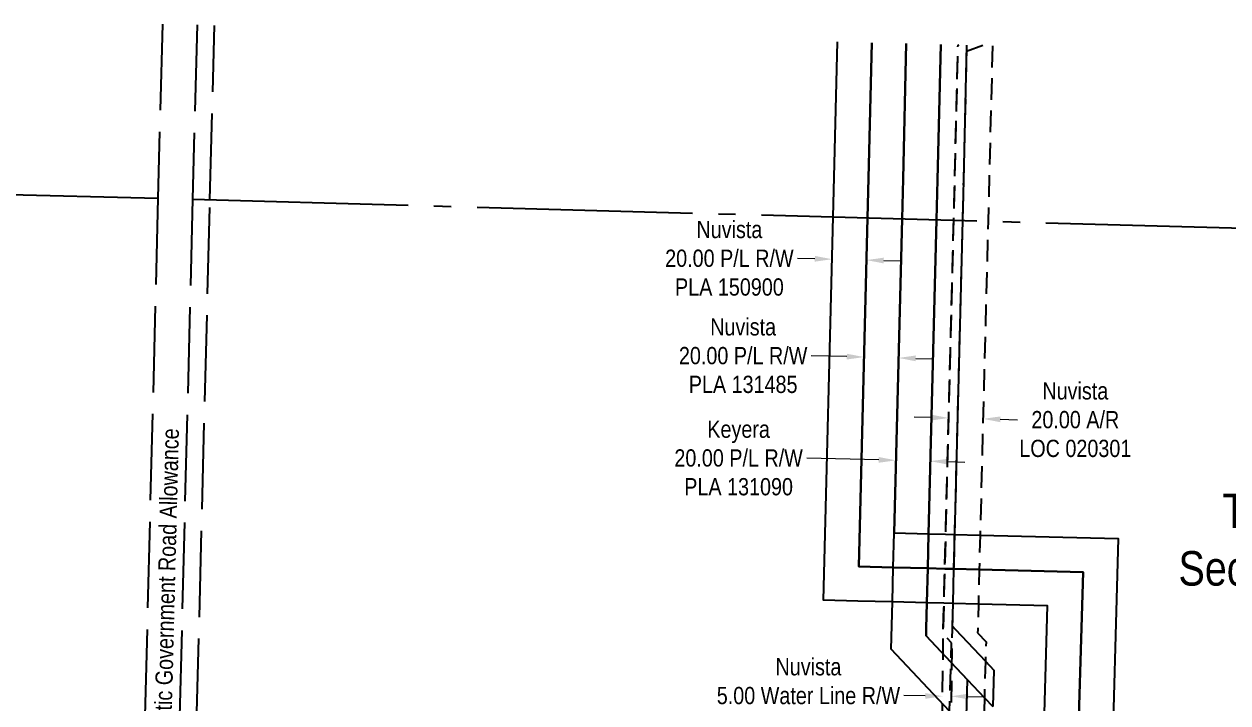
# Model space of a CAD drawing. Extents: x 383425 to 391668, y 6055101 to 6059545.
# Drawn here: x 385082 to 385781, y 6059109 to 6059502 of the extents above; entities that cross this region are included whole.
import ezdxf
from ezdxf.enums import TextEntityAlignment as Align

# ---------------------------------------------------------------- set-up
doc = ezdxf.new("R2010")
doc.units = 0
doc.header["$LTSCALE"] = 5
doc.header["$PDMODE"] = 35
doc.header["$PDSIZE"] = 20
for name, pattern in [('foc-ACCESSROAD', [3.75, 2.5, -1.25]), ('foc-QUARTERLINE', [33, 25, -3, 2, -3]), ('foc-UNSURVEYED', [12.5, 10, -2.5])]:
    doc.linetypes.add(name, pattern=pattern)
doc.layers.get('Defpoints').update_dxf_attribs({"color": 9})
for name, color, linetype in [('C-AR', 13, 'foc-ACCESSROAD'), ('C-RW', 13, 'Continuous'), ('C-SYMBOL', 7, 'Continuous'), ('F-RW', 190, 'Continuous'), ('L-QSEC', 8, 'foc-QUARTERLINE'), ('L-ROAD-T', 7, 'Continuous'), ('L-USEC', 7, 'foc-UNSURVEYED')]:
    doc.layers.add(name, color=color, linetype=linetype)
for name, color, linetype, lineweight in [('C-AR-T', 13, 'Continuous', 9), ('C-RW-T', 13, 'Continuous', 9), ('F-RW-T', 190, 'Continuous', 9)]:
    doc.layers.add(name, color=color, linetype=linetype, lineweight=lineweight)
doc.styles.add('175L', font='ARIALN.TTF', dxfattribs={"height": 20})
doc.styles.add('80CG', font='ARIALN.TTF', dxfattribs={"height": 10})
doc.styles.add('80L', font='ARIALN.TTF', dxfattribs={"height": 10})
doc.dimstyles.new('Compass 5 000', dxfattribs={"dimscale": 5, "dimtxt": 9, "dimasz": 2, "dimexe": 0.2, "dimexo": 0.0625, "dimgap": 0.5, "dimtad": 0, "dimtih": 1, "dimtoh": 1, "dimzin": 0, "dimdsep": 46, "dimtxsty": '80CG', "dimcen": 0.1, "dimse1": 1, "dimse2": 1, "dimclrd": 256, "dimclrt": 256, "dimaunit": 1, "dimadec": 4, "dimazin": 0, "dimtfac": 0.06, "dimtofl": 0, "dimtmove": 0, "dimatfit": 1, "dimfxl": 0.2, "dimtolj": 1, "dimtzin": 0, "dimlwd": -1, "dimarcsym": 0})

# ---------------------------------------------------------------- blocks, each defined once
blk = doc.blocks.new('*D70')
at = {"layer": 'C-AR-T', "transparency": 16777216}
for p, q in [((385608.59, 6059274.36), (385598.59, 6059274.61)), ((385648.52, 6059273.34), (385658.51, 6059273.09))]:
    blk.add_line(p, q, dxfattribs=at)
for points in [[(385608.63, 6059276.02), (385608.55, 6059272.69), (385618.58, 6059274.1)], [(385648.56, 6059275.01), (385648.47, 6059271.68), (385638.52, 6059273.6)]]:
    blk.add_solid(points, dxfattribs=at)
at = {"layer": 'Defpoints', "color": 0, "transparency": 16777216}
for p in [(385618.64, 6059276.09), (385638.57, 6059275.58), (385638.52, 6059273.6)]:
    blk.add_point(p, dxfattribs=at)
at = {"layer": 'C-AR-T', "transparency": 16777216, "insert": (385692.03, 6059273.09), "char_height": 10, "attachment_point": 5, "style": '80CG'}
blk.add_mtext('\\A1;Nuvista\\P20.00 A/R\\PLOC 020301', dxfattribs=at)
blk = doc.blocks.new('*D71')
at = {"layer": 'C-AR-T', "transparency": 16777216}
for p, q in [((385605.04, 6059113.01), (385592.67, 6059113.18)), ((385630.04, 6059112.67), (385640.04, 6059112.54))]:
    blk.add_line(p, q, dxfattribs=at)
for points in [[(385605.07, 6059114.68), (385605.02, 6059111.34), (385615.04, 6059112.88)], [(385630.06, 6059114.34), (385630.02, 6059111.01), (385620.04, 6059112.81)]]:
    blk.add_solid(points, dxfattribs=at)
at = {"layer": 'Defpoints', "color": 0, "transparency": 16777216}
for p in [(385615.04, 6059112.88), (385614.74, 6059090.61), (385619.74, 6059090.54)]:
    blk.add_point(p, dxfattribs=at)
at = {"layer": 'C-AR-T', "transparency": 16777216, "insert": (385537.28, 6059113.18), "char_height": 10, "attachment_point": 5, "style": '80CG'}
blk.add_mtext('\\A1;Nuvista\\P5.00 Water Line R/W\\PLOC 250337', dxfattribs=at)
blk = doc.blocks.new('*D72')
at = {"layer": 'C-RW-T', "transparency": 16777216}
for p, q in [((385540.97, 6059366.38), (385530.98, 6059366.63)), ((385580.96, 6059365.37), (385590.95, 6059365.11))]:
    blk.add_line(p, q, dxfattribs=at)
for points in [[(385541.01, 6059368.05), (385540.93, 6059364.71), (385550.97, 6059366.13)], [(385581, 6059367.03), (385580.91, 6059363.7), (385570.96, 6059365.62)]]:
    blk.add_solid(points, dxfattribs=at)
at = {"layer": 'Defpoints', "color": 0, "transparency": 16777216}
for p in [(385551.24, 6059376.71), (385571.23, 6059376.2), (385550.97, 6059366.13)]:
    blk.add_point(p, dxfattribs=at)
at = {"layer": 'C-RW-T', "transparency": 16777216, "insert": (385491.44, 6059366.63), "char_height": 10, "attachment_point": 5, "style": '80CG'}
blk.add_mtext('\\A1;Nuvista\\P20.00 P/L R/W\\PPLA 150900', dxfattribs=at)
blk = doc.blocks.new('*D73')
at = {"layer": 'C-RW-T', "transparency": 16777216}
for p, q in [((385559.54, 6059309.67), (385538.95, 6059310.2)), ((385599.52, 6059308.66), (385609.52, 6059308.41))]:
    blk.add_line(p, q, dxfattribs=at)
for points in [[(385559.58, 6059311.34), (385559.5, 6059308.01), (385569.54, 6059309.42)], [(385599.56, 6059310.33), (385599.48, 6059306.99), (385589.53, 6059308.91)]]:
    blk.add_solid(points, dxfattribs=at)
at = {"layer": 'Defpoints', "color": 0, "transparency": 16777216}
for p in [(385569.54, 6059309.42), (385569.68, 6059315.06), (385589.67, 6059314.55)]:
    blk.add_point(p, dxfattribs=at)
at = {"layer": 'C-RW-T', "transparency": 16777216, "insert": (385499.41, 6059310.2), "char_height": 10, "attachment_point": 5, "style": '80CG'}
blk.add_mtext('\\A1;Nuvista\\P20.00 P/L R/W\\PPLA 131485', dxfattribs=at)
blk = doc.blocks.new('*D74')
at = {"layer": 'Defpoints', "color": 0, "transparency": 16777216}
for p in [(385588.02, 6059249.57), (385587.63, 6059234.21), (385607.63, 6059233.7)]:
    blk.add_point(p, dxfattribs=at)
at = {"layer": 'F-RW-T', "transparency": 16777216}
for p, q in [((385578.02, 6059249.82), (385536.32, 6059250.88)), ((385618.02, 6059248.81), (385628.02, 6059248.56))]:
    blk.add_line(p, q, dxfattribs=at)
for points in [[(385578.07, 6059251.49), (385577.98, 6059248.16), (385588.02, 6059249.57)], [(385618.06, 6059250.47), (385617.98, 6059247.14), (385608.02, 6059249.06)]]:
    blk.add_solid(points, dxfattribs=at)
at = {"layer": 'F-RW-T', "transparency": 16777216, "insert": (385496.78, 6059250.88), "char_height": 10, "attachment_point": 5, "style": '80CG'}
blk.add_mtext('\\A1;Keyera\\P20.00 P/L R/W\\PPLA 131090', dxfattribs=at)

msp = doc.modelspace()

# ---------------------------------------------------------------- linework, layer by layer
at = {"layer": 'C-AR', "flags": 128}
for points in [[(385638.423, 6059489.939), (385628.939, 6059486.504), (385627.148, 6059411.766), (385620.562, 6059151.539), (385619.554, 6059076.787), (385617.635, 6058939.045), (385618.595, 6058926.138), (385625.208, 6058914.029), (385607.958, 6058896.071), (385597.921, 6058881.958), (385561.414, 6058842.829), (385446.933, 6058875.706), (385443.559, 6058858.652), (385438.754, 6058860.118), (385443.086, 6058882.011), (385559.849, 6058848.479), (385594.041, 6058885.125), (385604.098, 6058899.268), (385619.065, 6058914.849), (385613.69, 6058924.69), (385612.634, 6058938.895), (385614.556, 6059076.855), (385615.564, 6059151.636), (385622.151, 6059411.889), (385624.025, 6059490.04), (385624.737, 6059490.298)], [(385644.001, 6059489.793), (385641.424, 6059388.133), (385636.812, 6059206.228), (385636.306, 6059186.27), (385635.8, 6059166.28), (385635.419, 6059151.288), (385635.375, 6059149.528), (385640.261, 6059144.355), (385639.93, 6059133.143), (385639.306, 6059111.964), (385638.472, 6059083.72), (385637.639, 6059055.474), (385636.247, 6059008.33), (385635.953, 6058998.324), (385635.658, 6058988.341), (385625.83, 6058988.459), (385625.079, 6058928.417), (385644.826, 6058908.498), (385738.822, 6058813.686), (385753.504, 6058798.877), (385737.875, 6058803.366), (385733.757, 6058804.598), (385724.126, 6058807.479), (385717.952, 6058809.325), (385713.738, 6058810.586), (385699.032, 6058825.421), (385631.371, 6058893.668), (385614.867, 6058910.317), (385614.895, 6058912.7), (385615.032, 6058924.355), (385615.875, 6058995.877), (385618.164, 6059073.357), (385618.192, 6059074.376), (385618.242, 6059076.012), (385619.081, 6059104.255), (385619.919, 6059132.497), (385620.251, 6059143.707), (385615.354, 6059148.893), (385615.429, 6059151.779), (385615.816, 6059166.77), (385616.331, 6059186.76), (385616.846, 6059206.724), (385621.539, 6059388.681), (385622.138, 6059411.912), (385624.02, 6059490.316)]]:
    msp.add_lwpolyline(points, dxfattribs=at)
at = {"layer": 'C-RW', "flags": 128}
for points in [[(385672.558, 6059047.62), (385675.953, 6059165.294), (385635.8, 6059166.28), (385620.924, 6059166.645), (385615.816, 6059166.77), (385605.961, 6059167.012), (385585.943, 6059167.503), (385565.951, 6059167.993), (385545.961, 6059168.484), (385551.59, 6059390.61), (385552.173, 6059413.639), (385554.06, 6059492.149)], [(385692.986, 6059062.278), (385696.52, 6059184.792), (385636.306, 6059186.27), (385621.43, 6059186.635), (385616.331, 6059186.76), (385606.455, 6059187.002), (385586.449, 6059187.493), (385566.458, 6059187.984), (385571.578, 6059390.059), (385572.164, 6059413.145), (385574.048, 6059491.625)], [(385574.048, 6059491.625), (385572.164, 6059413.145), (385571.578, 6059390.059), (385566.458, 6059187.984), (385586.449, 6059187.493), (385606.455, 6059187.002), (385616.331, 6059186.76), (385621.43, 6059186.635), (385636.306, 6059186.27), (385696.52, 6059184.792), (385692.986, 6059062.278)], [(385594.038, 6059491.102), (385592.154, 6059412.652), (385591.568, 6059389.507), (385586.955, 6059207.467), (385606.957, 6059206.969), (385616.846, 6059206.724), (385621.936, 6059206.598), (385636.812, 6059206.228), (385716.931, 6059204.238), (385712.825, 6059056.719)], [(385628.794, 6059093.97), (385629.588, 6059122.256), (385619.919, 6059132.497), (385605.447, 6059147.824), (385605.554, 6059152.022), (385605.961, 6059167.012), (385606.455, 6059187.002), (385606.957, 6059206.969), (385611.558, 6059388.956), (385612.145, 6059412.159), (385614.028, 6059490.578)], [(385629.017, 6059490.185), (385627.135, 6059411.788), (385626.547, 6059388.543), (385621.936, 6059206.598), (385621.43, 6059186.635), (385620.924, 6059166.645), (385620.594, 6059153.623), (385622.499, 6059151.606), (385639.93, 6059133.143), (385644.756, 6059128.032), (385644.14, 6059106.844)]]:
    msp.add_lwpolyline(points, dxfattribs=at)
at = {"layer": 'F-RW', "flags": 128}
for points in [[(385619.081, 6059104.255), (385585.248, 6059140.089), (385585.943, 6059167.503), (385586.449, 6059187.493), (385586.955, 6059207.467), (385591.568, 6059389.508), (385592.154, 6059412.652), (385594.038, 6059491.102)], [(385614.028, 6059490.578), (385612.145, 6059412.159), (385611.558, 6059388.957), (385606.957, 6059206.969), (385606.455, 6059187.002), (385605.961, 6059167.012), (385605.554, 6059152.022), (385605.447, 6059147.824), (385619.919, 6059132.497), (385629.588, 6059122.256), (385639.306, 6059111.964), (385644.14, 6059106.844)]]:
    msp.add_lwpolyline(points, dxfattribs=at)
at = {"layer": 'L-QSEC'}
for p, q in [((384393.217, 6059421.414), (385160.06, 6059401.42)), ((385180.165, 6059400.867), (385947.243, 6059379.72))]:
    msp.add_line(p, q, dxfattribs=at)
at = {"layer": 'L-USEC'}
for p, q in [((385162.624, 6059502.404), (385160.06, 6059401.42)), ((385182.73, 6059501.894), (385180.166, 6059400.909)), ((385190.22, 6059400.59), (385192.784, 6059501.614)), ((385160.06, 6059401.42), (385139.66, 6058597.23)), ((385180.166, 6059400.91), (385159.766, 6058596.72)), ((385169.81, 6058596.4), (385190.22, 6059400.59))]:
    msp.add_line(p, q, dxfattribs=at)

# ---------------------------------------------------------------- texts
at = {"layer": 'C-SYMBOL', "color": 3, "insert": (385854.314, 6059230.273), "char_height": 19.99238, "width": 203.16486, "attachment_point": 2, "style": '175L'}
msp.add_mtext('Theor. S.W.1/4\\PSec. 36-65-6-W.6M.', dxfattribs=at)
at = {"layer": 'L-ROAD-T', "style": '80L'}
msp.add_text('Theoretic Government Road Allowance', height=9.99619, rotation=88.546918, dxfattribs=at).set_placement((385164.739, 6059168.218), align=Align.MIDDLE_CENTER)

# ---------------------------------------------------------------- dimensions: what is measured, and where the dimension line sits
at = {"layer": 'C-AR-T'}
dim = msp.add_aligned_dim(p1=(385618.635, 6059276.088), p2=(385638.57, 6059275.583), distance=-1.986, text='Nuvista\\P20.00 A/R\\PLOC 020301', dimstyle='Compass 5 000', dxfattribs=at)
dim.commit()
dim.dimension.update_dxf_attribs({"geometry": '*D70', "text_midpoint": (385692.027, 6059273.09)})
dim = msp.add_linear_dim(base=(385615.042, 6059112.876), p1=(385619.739, 6059090.545), p2=(385614.741, 6059090.612), angle=179.22736, text='Nuvista\\P5.00 Water Line R/W\\PLOC 250337', dimstyle='Compass 5 000', dxfattribs=at)
dim.commit()
dim.dimension.update_dxf_attribs({"geometry": '*D71', "text_midpoint": (385537.284, 6059113.178), "dimtype": 161})
at = {"layer": 'C-RW-T'}
for base, p1, p2, angle, text, picture, middle in [((385550.969, 6059366.126), (385571.227, 6059376.202), (385551.237, 6059376.709), 178.548505, 'Nuvista\\P20.00 P/L R/W\\PPLA 150900', '*D72', (385491.436, 6059366.633)), ((385569.535, 6059309.421), (385589.668, 6059314.553), (385569.678, 6059315.059), 178.548549, 'Nuvista\\P20.00 P/L R/W\\PPLA 131485', '*D73', (385499.412, 6059310.196))]:
    dim = msp.add_linear_dim(base=base, p1=p1, p2=p2, angle=angle, text=text, dimstyle='Compass 5 000', dxfattribs=at)
    dim.commit()
    dim.dimension.update_dxf_attribs({"geometry": picture, "text_midpoint": middle, "dimtype": 161})
at = {"layer": 'F-RW-T'}
dim = msp.add_linear_dim(base=(385588.022, 6059249.569), p1=(385607.632, 6059233.704), p2=(385587.632, 6059234.21), angle=178.548366, text='Keyera\\P20.00 P/L R/W\\PPLA 131090', dimstyle='Compass 5 000', dxfattribs=at)
dim.commit()
dim.dimension.update_dxf_attribs({"geometry": '*D74', "text_midpoint": (385496.783, 6059250.879), "dimtype": 161})

doc.saveas('drawing.dxf')
